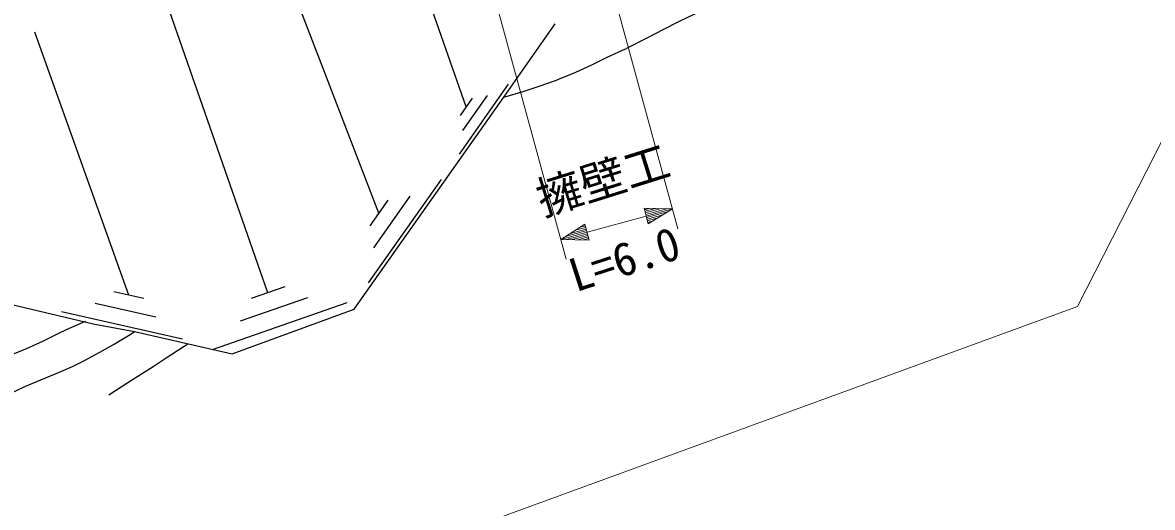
# Model space of a CAD drawing. Units: millimetres, scale not verified. Extents: x 40000 to 680000, y 20000 to 380000.
# Drawn here: x 202539 to 264736, y 247446 to 274120 of the extents above; entities that cross this region are included whole.
import ezdxf
from ezdxf.enums import TextEntityAlignment as Align

# ---------------------------------------------------------------- set-up
doc = ezdxf.new("R2010")
doc.units = ezdxf.units.MM
doc.header["$LTSCALE"] = 1000
doc.layers.add('M-BGD', color=7, linetype='Continuous', lineweight=25)
doc.layers.add('M-STR-HTXT', color=7, linetype='Continuous', lineweight=13)
doc.styles.add('ＭＳ ゴシック', font='')
doc.styles.get('ＭＳ ゴシック').set_extended_font_data('MS Gothic')

msp = doc.modelspace()

# ---------------------------------------------------------------- linework, layer by layer
at = {"layer": 'M-BGD'}
for p, q in [((226957, 269484), (223466, 279455)), ((222148, 263642), (216520, 278245)), ((216040, 259259), (210217, 275945)), ((229038, 270023), (231865, 274061)), ((208388, 259122), (203206, 273602)), ((229269, 270726), (226564, 266889)), ((220786, 258344), (229038, 270023)), ((227295, 269963), (226619, 269004)), ((228113, 270105), (226761, 268186)), ((225573, 265482), (221565, 259797)), ((222649, 264352), (221647, 262931)), ((223860, 264562), (221857, 261719)), ((216967, 259582), (215113, 258936)), ((209222, 258935), (207554, 259310)), ((218217, 258979), (214509, 257685)), ((201872, 258629), (206425, 257543)), ((211348, 256707), (204679, 258204)), ((209868, 257915), (206534, 258663)), ((220395, 258699), (212979, 256111)), ((214068, 255891), (220786, 258344)), ((206425, 257543), (208701, 257116)), ((208701, 257116), (211267, 256538)), ((211267, 256538), (214068, 255891))]:
    msp.add_line(p, q, dxfattribs=at)
for points in [[(243020, 275816), (241948, 275494), (241127, 275213), (240480, 274969), (239496, 274564), (238651, 274162), (237825, 273736), (236900, 273258), (236758, 273186), (235897, 272750), (235777, 272688)], [(229038, 270023), (230145, 270346), (230978, 270614), (231873, 270938), (232013, 270990), (232992, 271391), (233836, 271786), (234679, 272195), (235569, 272599), (235777, 272688)], [(192135, 248553), (192685, 249378), (192897, 249654), (193571, 250398), (194272, 251042), (194506, 251263), (195216, 251950), (195776, 252448), (196538, 253065), (196961, 253379), (197769, 253932), (197977, 254057), (198842, 254541), (199586, 254903), (200547, 255317), (201409, 255647), (202319, 256004), (202718, 256173), (203644, 256599), (204490, 257007), (204964, 257226), (205831, 257614), (206020, 257697)], [(197638, 250670), (198336, 251373), (198400, 251432), (199151, 252061), (199586, 252363), (200440, 252919), (201251, 253393), (201702, 253633), (202666, 254096), (203538, 254463), (204386, 254806), (205281, 255201), (205913, 255517), (206788, 255984), (207536, 256409), (208453, 256963), (208701, 257116)], [(207290, 253633), (208337, 254310), (209084, 254794), (209722, 255207), (210441, 255672), (211433, 256314), (211608, 256427)]]:
    msp.add_lwpolyline(points, dxfattribs=at)
at = {"layer": 'M-STR-HTXT'}
for p, q in [((233429, 281764), (238612, 262780)), ((227283, 280086), (232467, 261102)), ((238314, 263871), (236748, 263910)), ((236748, 263910), (236985, 263042)), ((237062, 263902), (236772, 263823)), ((236796, 263737), (237375, 263895)), ((237688, 263887), (236820, 263650)), ((236843, 263563), (238001, 263879)), ((238314, 263871), (236867, 263476)), ((238314, 263871), (236985, 263042)), ((233616, 262588), (236867, 263476)), ((236891, 263389), (238048, 263705)), ((237783, 263540), (236914, 263303)), ((236938, 263216), (237517, 263374)), ((237251, 263208), (236962, 263129)), ((232169, 262193), (233497, 263023)), ((232169, 262193), (233616, 262588)), ((233592, 262675), (232434, 262359)), ((233639, 262502), (232482, 262186)), ((232700, 262525), (233568, 262762)), ((233545, 262849), (232966, 262691)), ((233231, 262857), (233521, 262936)), ((233734, 262154), (233497, 263023)), ((232169, 262193), (233734, 262154)), ((232795, 262178), (233663, 262415)), ((233687, 262328), (233108, 262170)), ((233421, 262162), (233711, 262241))]:
    msp.add_line(p, q, dxfattribs=at)
msp.add_lwpolyline([(102730, 248655), (166964, 229473), (216694, 242463), (260618, 258498), (267769, 272530)], dxfattribs=at)

# ---------------------------------------------------------------- texts
at = {"layer": 'M-STR-HTXT', "style": 'ＭＳ ゴシック'}
for s, rotation, p in [('擁壁工', 17.383, (234927, 264071)), ('L=6.0', 17.924, (236117, 259716))]:
    msp.add_text(s, height=1833, rotation=rotation, dxfattribs=at).set_placement(p, align=Align.BOTTOM_CENTER)

doc.saveas('drawing.dxf')
